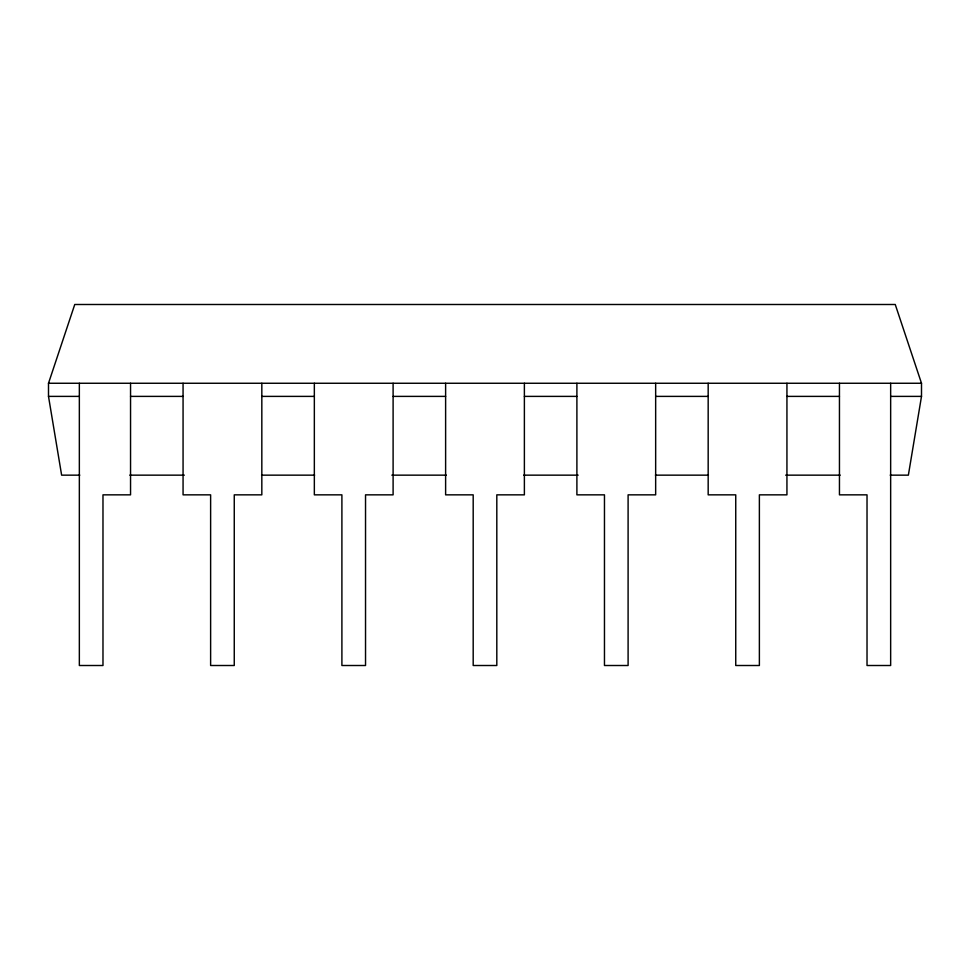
<?xml version="1.0" encoding="UTF-8"?>
<svg xmlns="http://www.w3.org/2000/svg" width="970" height="970" viewBox="0 0 970 970"><rect width="100%" height="100%" fill="white"/><g stroke="black" fill="none" stroke-linecap="round" stroke-linejoin="round"><path stroke-width="1.45" d="M79.807 475.154L61.631 475.154L48.5 396.39L48.5 383.259L74.751 304.495L895.249 304.495L921.5 383.259L921.5 396.39L908.369 475.154L890.193 475.154M48.5 383.259L921.5 383.259M48.5 396.39L79.346 396.39M130.55 396.39L183.063 396.39M261.827 396.39L314.341 396.39M393.105 396.39L445.618 396.39M524.382 396.39L576.895 396.39M655.659 396.39L708.173 396.39M786.937 396.39L839.45 396.39M890.654 396.39L921.5 396.39M129.786 475.154L184.324 475.154M261.573 475.154L314.595 475.154M391.844 475.154L446.37 475.154M523.63 475.154L578.156 475.154M655.405 475.154L708.427 475.154M785.676 475.154L840.214 475.154M890.654 383.259L890.654 665.505L867.022 665.505L867.022 494.845L839.45 494.845L839.45 383.259M786.937 383.259L786.937 494.845L759.377 494.845L759.377 665.505L735.745 665.505L735.745 494.845L708.173 494.845L708.173 383.259M655.659 383.259L655.659 494.845L628.099 494.845L628.099 665.505L604.468 665.505L604.468 494.845L576.895 494.845L576.895 383.259M524.382 383.259L524.382 494.845L496.81 494.845L496.81 665.505L473.19 665.505L473.19 494.845L445.618 494.845L445.618 383.259M393.105 383.259L393.105 494.845L365.532 494.845L365.532 665.505L341.901 665.505L341.901 494.845L314.341 494.845L314.341 383.259M261.827 383.259L261.827 494.845L234.255 494.845L234.255 665.505L210.623 665.505L210.623 494.845L183.063 494.845L183.063 383.259M130.55 383.259L130.55 494.845L102.978 494.845L102.978 665.505L79.346 665.505L79.346 383.259"/></g></svg>
